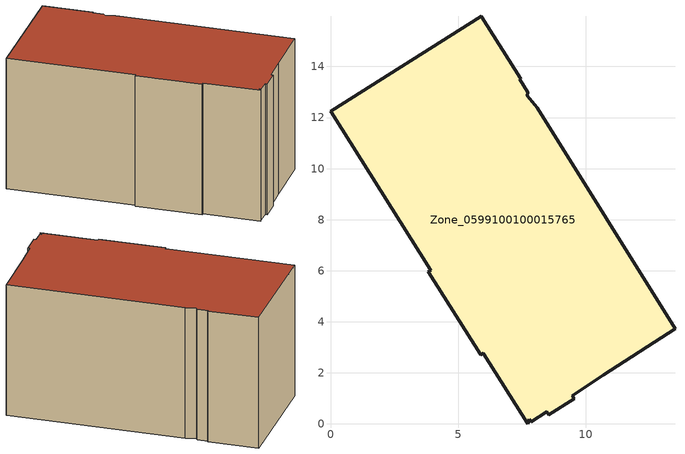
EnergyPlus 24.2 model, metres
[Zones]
Zone_0599100100015765
 floor ground (C_G): 0,12.25 5.91,15.98 7.45,13.53 7.4,13.5 7.72,12.98 7.7,12.86 8.09,12.39 13.49,3.72 10.71,1.93 9.47,1.1 9.54,1 8.54,0.37 8.48,0.47 7.86,0.08 7.79,0.19 7.73,0 5.98,2.78 5.88,2.72 3.84,5.96 3.93,6.02 z0
 wall outside (C_F): 5.88,2.72 5.98,2.78 7.73,0 7.79,0.19 7.86,0.08 8.48,0.47 8.54,0.37 9.54,1 9.47,1.1 10.71,1.93 13.49,3.72 8.09,12.39 7.7,12.86 7.72,12.98 7.4,13.5 7.45,13.53 5.91,15.98 0,12.25 3.93,6.02 3.84,5.96 5.88,2.72 z0:7.9
 roof outside (C_R): 0,12.25 3.93,6.02 3.84,5.96 5.88,2.72 5.98,2.78 7.73,0 7.79,0.19 7.86,0.08 8.48,0.47 8.54,0.37 9.54,1 9.47,1.1 10.71,1.93 13.49,3.72 8.09,12.39 7.7,12.86 7.72,12.98 7.4,13.5 7.45,13.53 5.91,15.98 z7.9
[BUILDING]
Pand.0599100100015765: North Axis=0; Terrain=City; Loads Convergence Tolerance Value=0.04; Temperature Convergence Tolerance Value=0.4; Solar Distribution=FullExterior; Maximum Number of Warmup Days=25; Minimum Number of Warmup Days=1
[Site:Location]
Rotterdam.The.Hague.AP_ZH_NLD Design_Conditions: Latitude=51.96; Longitude=4.45; Time Zone=1; Elevation=-4.5
[SITE:GROUNDTEMPERATURE:BUILDINGSURFACE]
18, 18, 18, 18, 18, 18, 18, 18, 18, 18, 18, 18
[MATERIAL] Thermal Absorptance=0.9; Solar Absorptance=0.7; Visible Absorptance=0.7
Name | Roughness | Thickness | Conductivity | Density | Specific Heat
G.D.2015-2018 | MediumSmooth | 0.15 | 0.0428571 | 540 | 1210
F.D.2015-2018 | Rough | 0.3 | 0.0666667 | 1920 | 840
R.D.2015-2018 | MediumRough | 0.2 | 0.0333333 | 1500 | 1000
[CONSTRUCTION]
C_G: G.D.2015-2018
C_F: F.D.2015-2018
C_R: R.D.2015-2018
[ZONE]
Zone_0599100100015765: Type=1; Multiplier=1; Ceiling Height=Autocalculate; Volume=Autocalculate; Floor Area=autocalculate; Part of Total Floor Area=Yes
[ZONEINFILTRATION:DESIGNFLOWRATE]
Infil_Zone_0599100100015765: Zone or ZoneList or Space or SpaceList=Zone_0599100100015765; Schedule=AlwaysOn; Design Flow Rate Calculation Method=Flow/Area; Flow Rate per Floor Area=0.0021; Constant Term Coefficient=1; Temperature Term Coefficient=0; Velocity Term Coefficient=0; Velocity Squared Term Coefficient=0
[HVACTEMPLATE:ZONE:IDEALLOADSAIRSYSTEM]
Zone_0599100100015765: Maximum Heating Supply Air Temperature=50; Minimum Cooling Supply Air Temperature=13; Maximum Heating Supply Air Humidity Ratio=0.0156; Minimum Cooling Supply Air Humidity Ratio=0.0077; Heating Limit=NoLimit; Cooling Limit=NoLimit; Dehumidification Control Type=ConstantSensibleHeatRatio; Cooling Sensible Heat Ratio=0.7; Dehumidification Setpoint=60; Humidification Control Type=None; Humidification Setpoint=30; Outdoor Air Method=None; Outdoor Air Flow Rate per Person=0.00944; Outdoor Air Flow Rate per Zone Floor Area=0; Outdoor Air Flow Rate per Zone=0; Demand Controlled Ventilation Type=None; Outdoor Air Economizer Type=NoEconomizer; Heat Recovery Type=None; Sensible Heat Recovery Effectiveness=0.7; Latent Heat Recovery Effectiveness=0.65
[ZONECONTROL:THERMOSTAT]
ThermostatControl_Zone_0599100100015765: Zone or ZoneList=Zone_0599100100015765; Control Type Schedule=DualSetpointControlType; Control 1=Thermostat_Zone_0599100100015765; Temperature Difference Between Cutout And Setpoint=0
[THERMOSTATSETPOINT:DUALSETPOINT]
Thermostat_Zone_0599100100015765: Heating Setpoint Temperature Schedule=HeatingSetpoint_Zone_0599100100015765; Cooling Setpoint Temperature Schedule=CoolingSetpoint_Zone_0599100100015765
[SCHEDULE:COMPACT]
HeatingSetpoint_Zone_0599100100015765: Through: 12/31, For: AllDays, Until: 24:00, 21
CoolingSetpoint_Zone_0599100100015765: Through: 12/31, For: AllDays, Until: 24:00, 24
DualSetpointControlType: Through: 12/31, For: AllDays, Until: 24:00, 4
AlwaysOn: Through: 12/31, For: AllDays, Until: 24:00, 1
